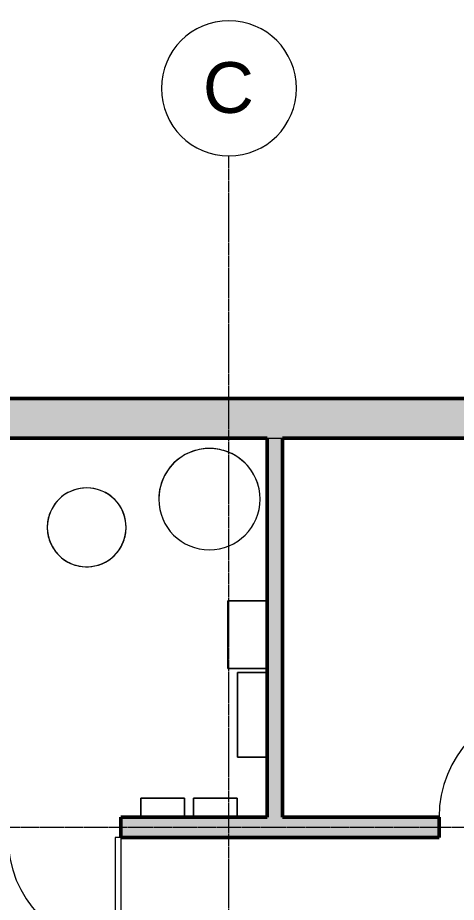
# Model space of a CAD drawing. Header units: inches. Extents: x 12491 to 15223, y 922 to 3433.
# Drawn here: x 14161.2 to 14317, y 2253.4 to 2567.4 of the extents above; entities that cross this region are included whole.
import ezdxf

# ---------------------------------------------------------------- set-up
doc = ezdxf.new("R2010")
doc.units = ezdxf.units.IN
doc.header["$MEASUREMENT"] = 0
doc.linetypes.add('Grid Line 1_2_', pattern=[0.875, 0.5, -0.125, 0.125, -0.125])
for name, color, linetype, lineweight in [('A-DOOR-1', 31, 'Continuous', 9), ('A-DOOR-3', 31, 'Continuous', 13), ('A-DOOR-4', 31, 'Continuous', 20), ('A-FLOR-1', 192, 'Continuous', 13), ('A-WALL-2', 113, 'Continuous', 50), ('E-ELEC-EQPM-1', 71, 'Continuous', 9), ('P-SANR-FIXT-1', 6, 'Continuous', 9), ('S-GRID-1', 1, 'Grid Line 1_2_', 9), ('S-GRID-IDEN', 1, 'Continuous', 9)]:
    doc.layers.add(name, color=color, linetype=linetype, lineweight=lineweight)
doc.layers.add('A-WALL-PATT-3', color=135, linetype='Continuous', lineweight=13, transparency=0.4)
doc.styles.add('Arial_2', font='arial.ttf', dxfattribs={"height": 18})

# ---------------------------------------------------------------- blocks, each defined once
blk = doc.blocks.new('Single-Flush1 - Existing 3_ 4_ x 7_ 0_-919284-DEMO _ NEW PLAN SUPERIMPOSED - 1ST FLOOR')
at = {"layer": 'A-DOOR-1'}
blk.add_arc((20, 3.62), 40.07, 92.8612, 180, dxfattribs=at)
at = {"layer": 'A-DOOR-4'}
for p, q in [((18, 3.62), (18, 43.64)), ((20, 43.64), (18, 43.64)), ((20, 3.62), (20, 43.64)), ((20, 3.62), (18, 3.62))]:
    blk.add_line(p, q, dxfattribs=at)
blk = doc.blocks.new('Single-Flush1 - Existing 3_ 4_ x 7_ 0_-897477-DEMO _ NEW PLAN SUPERIMPOSED - 1ST FLOOR')
at = {"layer": 'A-DOOR-1'}
blk.add_arc((20, -3.62), 40.07, 180, 267.1388, dxfattribs=at)
at = {"layer": 'A-DOOR-4'}
for p, q in [((18, -3.62), (18, -43.64)), ((20, -3.62), (18, -3.62)), ((20, -3.62), (20, -43.64)), ((20, -43.64), (18, -43.64))]:
    blk.add_line(p, q, dxfattribs=at)
blk = doc.blocks.new('Water Heater - Water Heater-914875-DEMO _ NEW PLAN SUPERIMPOSED - 1ST FLOOR')
at = {"layer": 'P-SANR-FIXT-1'}
for start, end in [(360, 180), (0, 158.8235), (158.8235, 180), (180, 360), (180, 201.1765), (338.8235, 349.4118), (349.4118, 360), (201.1765, 222.3529), (328.2353, 338.8235), (254.1176, 328.2353), (222.3529, 243.5294), (243.5294, 254.1176)]:
    blk.add_arc((0, 0), 14, start, end, dxfattribs=at)
blk = doc.blocks.new('Pressure Tank - Pressure Tank-915732-DEMO _ NEW PLAN SUPERIMPOSED - 1ST FLOOR')
at = {"layer": 'P-SANR-FIXT-1'}
for start, end in [(360, 180), (113.6842, 123.1579), (104.2105, 113.6842), (85.2632, 104.2105), (75.7895, 85.2632), (66.3158, 75.7895), (47.3684, 66.3158), (123.1579, 180), (0, 47.3684), (180, 360), (180, 360)]:
    blk.add_arc((0, 0), 18, start, end, dxfattribs=at)
blk = doc.blocks.new('Electric Panel - Generic - Electric Panel - Generic-968227-DEMO _ NEW PLAN SUPERIMPOSED - 1ST FLOOR')
at = {"layer": 'E-ELEC-EQPM-1'}
for p, q in [((15.5, 6.75), (0, 6.75)), ((0, 6.75), (0, 0)), ((0, 0), (0, 6.75)), ((0, 6.75), (15.5, 6.75)), ((15.5, 0), (15.5, 6.75)), ((15.5, 6.75), (15.5, 0)), ((0, 0), (15.5, 0)), ((15.5, 0), (0, 0))]:
    blk.add_line(p, q, dxfattribs=at)
blk = doc.blocks.new('Electric Panel - Generic - Electric Panel - Generic-968228-DEMO _ NEW PLAN SUPERIMPOSED - 1ST FLOOR')
at = {"layer": 'E-ELEC-EQPM-1'}
for p, q in [((30, 0), (0, 0)), ((0, 0), (0, -10.5)), ((0, -10.5), (0, 0)), ((0, 0), (30, 0)), ((30, -10.5), (30, 0)), ((30, 0), (30, -10.5)), ((0, -10.5), (30, -10.5)), ((30, -10.5), (0, -10.5))]:
    blk.add_line(p, q, dxfattribs=at)
blk = doc.blocks.new('Electric Panel - Generic - Electric Panel - Generic-968229-DEMO _ NEW PLAN SUPERIMPOSED - 1ST FLOOR')
at = {"layer": 'E-ELEC-EQPM-1'}
for p, q in [((24, 0), (0, 0)), ((0, 0), (0, -14)), ((0, -14), (0, 0)), ((0, 0), (24, 0)), ((24, -14), (24, 0)), ((24, 0), (24, -14)), ((0, -14), (24, -14)), ((24, -14), (0, -14))]:
    blk.add_line(p, q, dxfattribs=at)
blk = doc.blocks.new('Grid - Grid Head - Circle-50561-DEMO _ NEW PLAN SUPERIMPOSED - 1ST FLOOR')
at = {"layer": 'S-GRID-IDEN'}
for start, end in [(360, 180), (180, 360)]:
    blk.add_arc((0, 0), 0.25, start, end, dxfattribs=at)

msp = doc.modelspace()

# ---------------------------------------------------------------- hatches: boundary and pattern name
at = {"layer": 'A-WALL-PATT-3'}
for points in [[(13716.962, 2418.213), (14412.462, 2418.213), (14412.462, 2432.213), (13702.962, 2432.213), (13702.962, 2418.213)], [(14255.212, 2283.713), (14255.212, 2418.213), (14249.774, 2418.213), (14249.774, 2283.713)]]:
    msp.add_hatch(color=256, dxfattribs=at).paths.add_polyline_path(points, flags=0)
h = msp.add_hatch(color=256, dxfattribs=at)
h.paths.add_polyline_path([(14079.149, 2276.463), (14089.871, 2276.463), (14089.871, 2283.713), (14079.149, 2283.713)], flags=0)
h.paths.add_polyline_path([(14129.871, 2276.463), (14157.774, 2276.463), (14157.774, 2283.713), (14129.871, 2283.713)], flags=0)
h.paths.add_polyline_path([(14204.886, 2276.463), (14249.774, 2276.463), (14249.774, 2283.713), (14197.774, 2283.713), (14197.774, 2276.463)], flags=0)
h = msp.add_hatch(color=256, dxfattribs=at)
h.paths.add_polyline_path([(14249.774, 2276.463), (14310.962, 2276.463), (14310.962, 2283.713), (14249.774, 2283.713)], flags=0)
h.paths.add_polyline_path([(14350.962, 2276.463), (14412.462, 2276.463), (14412.462, 2283.713), (14350.962, 2283.713)], flags=0)

# ---------------------------------------------------------------- linework, layer by layer
at = {"layer": 'A-FLOR-1'}
msp.add_line((14073.712, 2418.213), (14255.212, 2418.213), dxfattribs=at)
at = {"layer": 'A-WALL-2'}
for p, q in [((14423.462, 2432.213), (13702.962, 2432.213)), ((14079.149, 2418.213), (14249.774, 2418.213)), ((14249.774, 2418.213), (14249.774, 2283.713)), ((14255.212, 2418.213), (14412.462, 2418.213)), ((14255.212, 2283.713), (14255.212, 2418.213)), ((14249.774, 2283.713), (14197.774, 2283.713)), ((14197.774, 2283.713), (14197.774, 2276.463)), ((14310.962, 2283.713), (14255.212, 2283.713)), ((14310.962, 2276.463), (14310.962, 2283.713)), ((14197.774, 2276.463), (14310.962, 2276.463))]:
    msp.add_line(p, q, dxfattribs=at)
at = {"layer": 'S-GRID-1'}
for p, q in [((14236.212, 1849.931), (14236.212, 2518.327)), ((13554.863, 2280.088), (14533.559, 2280.088))]:
    msp.add_line(p, q, dxfattribs=at)

# ---------------------------------------------------------------- block references
at = {"layer": 'A-DOOR-3'}
for name, p in [('Single-Flush1 - Existing 3_ 4_ x 7_ 0_-919284-DEMO _ NEW PLAN SUPERIMPOSED - 1ST FLOOR', (14330.962, 2280.088)), ('Single-Flush1 - Existing 3_ 4_ x 7_ 0_-897477-DEMO _ NEW PLAN SUPERIMPOSED - 1ST FLOOR', (14177.774, 2280.088))]:
    msp.add_blockref(name, p, dxfattribs=at)
at = {"layer": 'E-ELEC-EQPM-1', "rotation": 269.9999999999921}
for name, p in [('Electric Panel - Generic - Electric Panel - Generic-968229-DEMO _ NEW PLAN SUPERIMPOSED - 1ST FLOOR', (14249.774, 2360.435)), ('Electric Panel - Generic - Electric Panel - Generic-968228-DEMO _ NEW PLAN SUPERIMPOSED - 1ST FLOOR', (14249.774, 2334.99))]:
    msp.add_blockref(name, p, dxfattribs=at)
at = {"layer": 'E-ELEC-EQPM-1'}
for p in [(14204.886, 2283.713), (14223.63, 2283.713)]:
    msp.add_blockref('Electric Panel - Generic - Electric Panel - Generic-968227-DEMO _ NEW PLAN SUPERIMPOSED - 1ST FLOOR', p, dxfattribs=at)
at = {"layer": 'P-SANR-FIXT-1'}
for name, p in [('Pressure Tank - Pressure Tank-915732-DEMO _ NEW PLAN SUPERIMPOSED - 1ST FLOOR', (14229.288, 2396.52)), ('Water Heater - Water Heater-914875-DEMO _ NEW PLAN SUPERIMPOSED - 1ST FLOOR', (14185.68, 2386.518))]:
    msp.add_blockref(name, p, dxfattribs=at)
at = {"layer": 'S-GRID-IDEN', "xscale": 95.99999999999994, "yscale": 95.99999999999994, "zscale": 95.99999999999994}
msp.add_blockref('Grid - Grid Head - Circle-50561-DEMO _ NEW PLAN SUPERIMPOSED - 1ST FLOOR', (14236.212, 2542.327), dxfattribs=at)

# ---------------------------------------------------------------- texts
at = {"layer": 'S-GRID-IDEN', "insert": (14226.947, 2551.615), "char_height": 18, "width": 22.119, "attachment_point": 1, "style": 'Arial_2'}
msp.add_mtext('C', dxfattribs=at)

doc.saveas('drawing.dxf')
